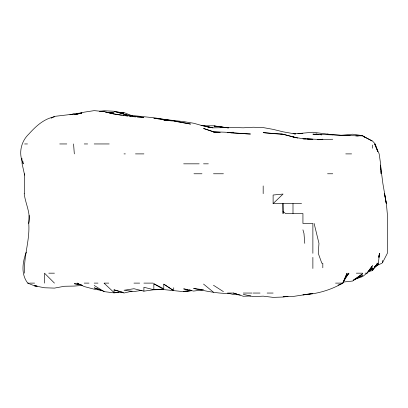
<?xml version="1.0" encoding="UTF-8"?>
<svg xmlns="http://www.w3.org/2000/svg" width="408" height="408" viewBox="0 0 408 408"><rect width="100%" height="100%" fill="white"/><g stroke="black" fill="none" stroke-linecap="round" stroke-linejoin="round"><path stroke-width="0.61" d="M24.623 273.171C23.445 256.413 30.08 240.184 28.744 223.472C30.921 213.098 25.403 203.74 24.189 193.652M28.744 223.472L29.172 215.393M372.514 269.892L378.405 263.231L379.486 253.291L378.848 257.02M378.884 257.637L379.741 253.291L378.797 256.214M342.985 283.111L347.065 273.171L342.939 282.555M382.454 262.808L387.36 253.291L387.595 233.412L387.299 213.532L386.361 203.592L382.903 183.712L380.496 165.077M26.28 252.185C22.522 261.987 20.793 274.268 27.744 283.111L34.563 285.886L37.046 286.115M343.011 282.586L348.702 273.171L346.076 276.767M368.419 271.641L372.514 270.57L377.757 263.231L374.386 267.515M354.389 279.393L362.574 276.583L366.991 273.171L372.514 265.664L366.955 273.171L372.514 267.934L372.514 270.57M345.285 278.006L348.988 273.171L348.019 273.931M273.115 203.592L283.055 194.05L273.115 195.024L273.115 203.592L282.953 203.592L283.055 213.532L282.953 203.592M374.508 267.454L378.002 264.767M353.68 279.878L356.822 277.72M357.867 277.001L362.574 273.768L352.634 281.041L343.317 282.045M374.508 267.005L378.002 264.603M374.08 267.347L378.257 264.603M370.882 268.862L372.514 267.934M51.127 118.218L54.443 116.392L73.501 114.133L72.287 114.429M353.185 280.316L362.574 275.568L357.607 277.782M375.304 266.179L381.99 263.231M369.628 270.468L372.514 269.239L369.592 270.397M338.018 285.11L342.695 283.351M54.443 116.795C43.814 118.804 35.853 126.276 28.866 134.013C20.793 141.647 18.299 153.785 23.256 163.832L22.873 161.349M69.87 114.811L74.322 113.694L81.778 112.945M76.393 114.133L81.84 113.021L74.322 114.592L84.262 112.154L94.202 110.629L104.142 111.593L114.082 113.97L124.022 115.423L143.902 117.392L137.068 116.979M132.095 291.154L124.022 293L114.082 289.853L114.082 292.587L123.4 292.526M142.035 290.343L133.962 291.552L124.022 290.261L133.962 288.726L143.902 291.154L153.841 289.757L163.781 289.598L183.661 291.659L190.49 290.715M76.403 114.133L78.821 113.791M297.896 133.6L312.875 132.248L332.755 134.783L327.298 134.156L342.072 135.43M288.028 296.397L283.055 297.039L273.115 297.371L263.175 296.147L253.235 296.616L243.296 294.367M118.427 292.352L114.082 292.898L104.142 291.618L94.202 285.467M202.297 290.001L193.601 291.067L183.661 288.89L188.006 289.624M99.792 111.257L104.142 110.757L114.082 111.236L124.022 114.133L114.082 111.404L124.022 113.087L119.672 112.588M189.873 290.695L183.661 291.373L191.734 290.72M286.161 296.422L283.055 296.728L292.995 296.478L312.875 293.48L302.935 294.836C316.843 294.046 330.659 290.149 342.695 283.111L335.575 283.111M317.847 139.704L322.815 139.23L317.847 139.623M102.275 111.603L104.142 111.43L99.792 111.593M339.589 135.466L352.634 134.201L362.574 135.655L364.563 137.246M116.566 292.352L114.082 292.587L104.142 283.264M227.766 132.748L229.01 132.636M231.494 132.411L233.356 132.243L227.766 132.442M301.099 133.605L302.935 133.452L292.995 133.595L295.453 134.013L283.055 131.815L273.115 129.367L263.175 127.582L253.235 127.235L243.296 127.811L233.356 127.495L213.476 127.847L203.536 126.001L193.601 123.226L183.661 121.615L153.841 118.274L168.127 120.151M339.589 135.553L342.695 135.298L312.875 134.135L315.981 134.411M82.396 285.421L74.322 286.064L64.382 286.268L54.443 288.109L44.503 287.767L34.563 285.819L37.046 286.064M318.464 139.735L332.755 139.24M250.752 295.989L243.296 296.269L233.356 293.051L227.45 293.051L233.356 294.479L240.19 294.902M153.841 289.746L163.781 289.598L153.841 283.754L153.841 289.746L143.902 287.252L143.902 291.154M203.536 125.837L213.476 125.776L228.388 127.918M229.633 293.408C217.469 293.699 205.443 290.94 193.601 288.466L203.536 289.757M24.623 143.953L27.463 143.953M59.721 143.953L66.795 143.953M84.262 143.953L87.638 143.953M94.202 143.953L109.201 143.953M124.022 153.893L125.338 153.893M135.487 153.893L143.902 153.893M345.765 153.893L351.589 153.893M183.661 163.832L199.16 163.832M203.536 163.832L208.325 163.832M193.979 173.772L201.97 173.772M213.476 173.772L223.416 173.772M327.553 173.772L332.755 173.772M283.055 203.592L301.548 203.592M376.747 263.231L378.405 263.231M48.802 273.171L54.443 273.171M356.352 273.171L362.574 273.171M365.17 273.171L366.991 273.171M27.744 283.111L28.922 283.111M29.743 283.111L34.563 283.111M84.262 283.111L88.98 283.111M94.202 283.111L97.986 283.111M104.142 283.111L108.798 283.111M133.962 283.111L139.664 283.111M143.902 283.111L153.082 283.111M243.296 293.051L252.108 293.051M253.235 293.051L260.024 293.051M267.128 293.051L273.115 293.051M350.151 135.665L342.695 135.538L362.574 135.869L372.514 141.025L375.192 143.953L377.859 151.552M322.815 139.526L302.935 138.802L305.419 138.914M219.071 132.396L213.476 132.146C225.838 131.539 238.104 133.533 250.451 134.013L230.872 132.937M307.285 139.001L312.875 139.261L302.935 138.725L292.995 137.052L295.917 137.751M107.87 112.613L114.082 112.965L105.381 112.123M297.672 138.067L283.055 134.252L263.175 132.636L273.115 133.625M273.732 133.661L279.898 134.013M135.823 116.902L132.717 116.642M117.188 112.144L124.022 112.582L132.789 116.056M355.74 135.905L358.224 136.068M201.052 125.491L203.536 125.659L210.554 127.454M280.531 134.064L283.055 134.257L295.917 137.659L292.995 136.874M220.31 132.32L213.476 131.713L203.536 128.464L213.476 131.881M168.127 120.559L163.781 120.131L173.721 120.85L190.567 124.073L183.661 122.808M169.371 120.676L172.477 120.982M280.689 134.013L283.055 134.257M125.883 115.857L127.75 116.071M129.611 116.285L131.473 116.499M223.416 127.306L214.098 126.041L228.388 127.913M216.587 132.279L217.826 132.432M114.663 114.133L121.523 115.24M122.772 115.439L124.022 115.642M102.275 290.506L94.202 289.195L84.262 286.569L76.99 283.111L78.805 283.626M189.251 289.833L190.49 290.042M173.721 121.105L183.661 122.818M169.371 120.156L153.841 117.749L124.022 114.653L127.128 115.265M109.109 113.016L114.082 114.026M233.356 293.051L236.462 293.689M206.025 126.48L212.859 127.923M127.75 115.275L124.022 114.469L126.944 115.28M206.025 126.516L210.37 127.5M114.082 289.853L119.345 291.266M120.513 291.577L122.267 292.051M100.047 289.598L94.202 287.87L104.142 291.409M153.841 283.754L163.781 288.762L163.781 284.162L173.721 290.629L173.721 287.757M363.125 136.231L371.963 140.984M213.476 285.263L223.416 291.638M163.781 284.162L173.721 290.669M283.055 211.619L285.62 213.532L302.935 213.532L302.935 223.472L312.875 223.472L312.875 253.291M203.536 284.075L213.476 292.215M54.443 283.111L44.503 273.171L44.503 283.111M377.737 151.552L374.666 143.953L379.16 153.893L380.603 163.832L381.133 173.772L380.878 170.666M302.935 229.842L303.97 233.412L304.771 243.352M314.124 223.472L318.969 243.352L318.255 253.291L321.815 263.231L322.815 263.231L322.815 267.786M24.623 175.114L22.119 163.832L21.899 158.243M380.475 165.694L380.776 169.422M73.567 143.953L74.322 153.893M382.454 260.462L382.454 262.436M372.514 145.054L372.514 148.231M312.875 257.387L312.875 268.479M292.995 203.592L292.995 213.532M263.175 185.946L263.175 193.652M24.623 173.772L24.623 193.652M318.75 134.426L315.848 134.013L318.75 134.436M321.652 134.839L319.913 134.594L321.652 134.854M81.156 284.718L74.322 283.733L81.156 284.723M386.3 203.592L384.515 193.652L386.3 203.592"/></g></svg>
